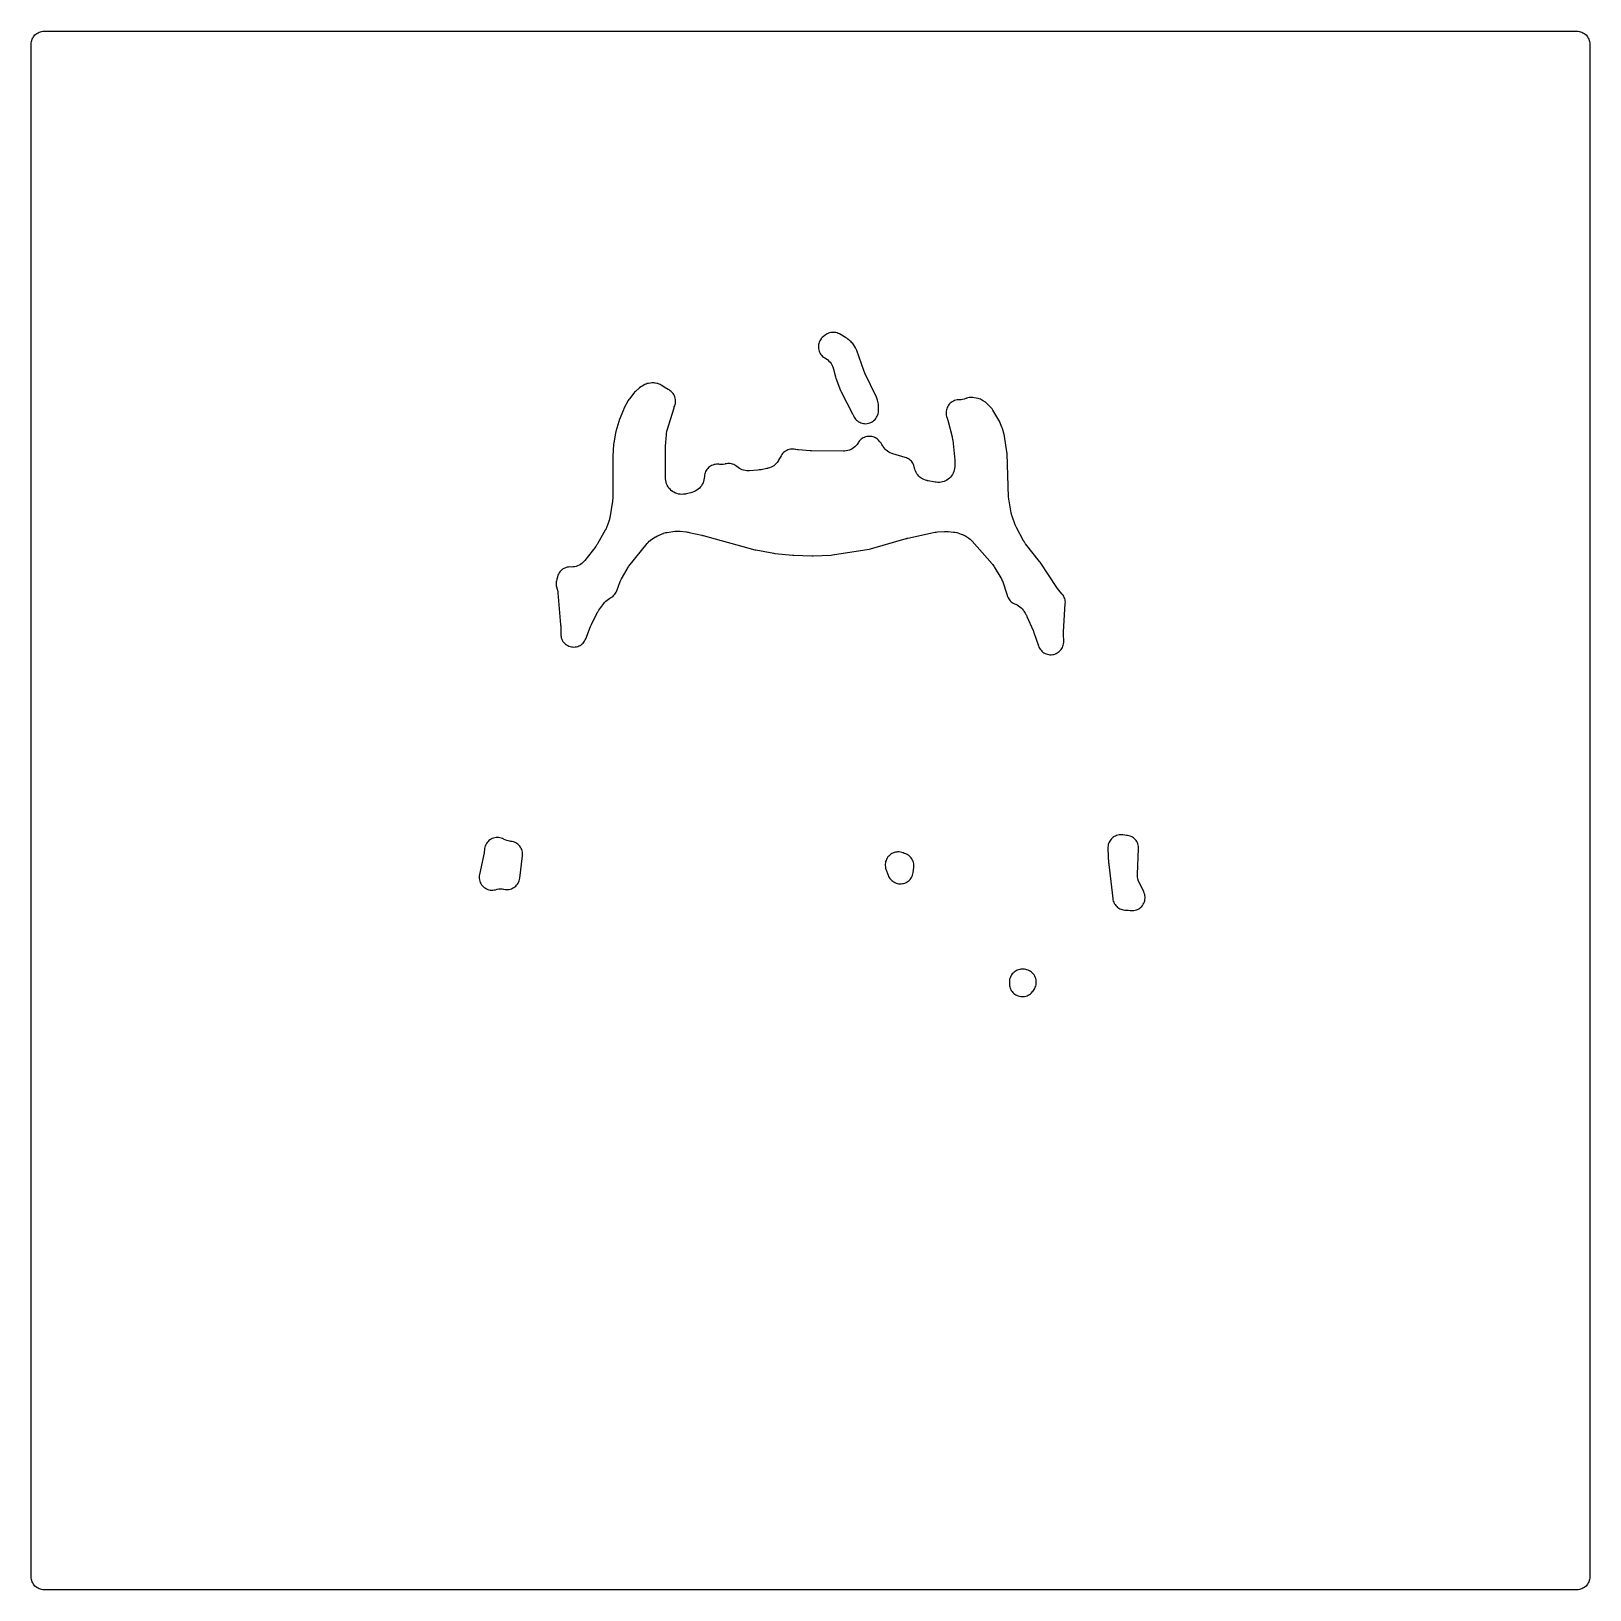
# Model space of a CAD drawing. Header units: millimetres. Extents: x 0 to 300, y 0 to 300.
import ezdxf

# ---------------------------------------------------------------- set-up
doc = ezdxf.new("R2010")
doc.units = ezdxf.units.MM
doc.layers.add('CUT', color=7, linetype='CONTINUOUS')

msp = doc.modelspace()

# ---------------------------------------------------------------- linework, layer by layer
at = {"layer": 'CUT'}
for points in [[(-0.15, 297.5872), (-0.135, 297.8933), (-0.099, 298.1357), (-0.0395, 298.3734), (0.0431, 298.6041), (0.1479, 298.8256), (0.2738, 299.0358), (0.4198, 299.2326), (0.5844, 299.4142), (0.7659, 299.5787), (0.9627, 299.7247), (1.1729, 299.8507), (1.3944, 299.9554), (1.6252, 300.038), (1.8629, 300.0975), (2.1053, 300.1335), (2.4114, 300.1485), (297.5886, 300.1485), (297.8947, 300.1335), (298.1371, 300.0975), (298.3748, 300.038), (298.6056, 299.9554), (298.8271, 299.8507), (299.0373, 299.7247), (299.2341, 299.5787), (299.4156, 299.4142), (299.5802, 299.2326), (299.7262, 299.0358), (299.8521, 298.8256), (299.9569, 298.6041), (300.0395, 298.3734), (300.099, 298.1357), (300.135, 297.8933), (300.15, 297.5872), (300.15, 2.4114), (300.135, 2.1053), (300.099, 1.8629), (300.0395, 1.6252), (299.9569, 1.3944), (299.8521, 1.1729), (299.7262, 0.9627), (299.5802, 0.7659), (299.4156, 0.5844), (299.2341, 0.4198), (299.0373, 0.2738), (298.8271, 0.1479), (298.6056, 0.0431), (298.3748, -0.0395), (298.1371, -0.099), (297.8947, -0.135), (297.5886, -0.15), (2.4114, -0.15), (2.1053, -0.135), (1.8629, -0.099), (1.6252, -0.0395), (1.3944, 0.0431), (1.1729, 0.1479), (0.9627, 0.2738), (0.7659, 0.4198), (0.5844, 0.5844), (0.4198, 0.7659), (0.2738, 0.9627), (0.1479, 1.1729), (0.0431, 1.3944), (-0.0395, 1.6252), (-0.099, 1.8629), (-0.135, 2.1053), (-0.15, 2.4114)], [(153.0879, 236.9907), (153.3351, 236.8074), (153.5635, 236.6005), (153.7705, 236.3722), (153.9543, 236.1248), (154.1129, 235.8605), (154.2449, 235.582), (154.359, 235.264), (154.3685, 235.2326), (154.4177, 235.0555), (154.7898, 233.5767), (154.8744, 233.3061), (155.7709, 230.9241), (155.8977, 230.6416), (158.1124, 226.4275), (158.1755, 226.3018), (158.2167, 226.2157), (158.275, 226.0878), (158.299, 226.0325), (158.4095, 225.8088), (158.5418, 225.5971), (158.6946, 225.3997), (158.8663, 225.2185), (159.0552, 225.0554), (159.2594, 224.9119), (159.4769, 224.7894), (159.7055, 224.6893), (159.943, 224.6125), (160.187, 224.5597), (160.435, 224.5315), (160.6846, 224.5282), (160.9332, 224.5498), (161.1785, 224.5961), (161.4179, 224.6666), (161.6492, 224.7607), (161.8698, 224.8773), (162.0778, 225.0153), (162.2709, 225.1734), (162.4474, 225.35), (162.6053, 225.5433), (162.7432, 225.7513), (162.8596, 225.9721), (162.9535, 226.2034), (163.0238, 226.4429), (163.0699, 226.6882), (163.0913, 226.9369), (163.1194, 227.7222), (163.1131, 228.0116), (163.0733, 228.2983), (162.9235, 229.0535), (162.8737, 229.2585), (162.8069, 229.4586), (162.7234, 229.6524), (160.4943, 234.2778), (160.4128, 234.4592), (160.3607, 234.5838), (160.2889, 234.7693), (158.9089, 238.6336), (158.7998, 238.8924), (158.6623, 239.1372), (158.2642, 239.7615), (158.1362, 239.9437), (157.9925, 240.1138), (157.8342, 240.2705), (157.2226, 240.8242), (156.999, 241.0043), (156.7563, 241.1576), (155.5803, 241.8091), (155.3609, 241.917), (155.132, 242.0029), (154.8958, 242.0661), (154.6545, 242.1059), (154.4106, 242.1219), (154.1662, 242.1141), (153.9238, 242.0823), (153.6856, 242.0271), (153.4539, 241.9489), (153.231, 241.8484), (153.019, 241.7266), (152.8199, 241.5847), (152.4947, 241.328), (152.2741, 241.1317), (152.0782, 240.9108), (152.0605, 240.8882), (151.9162, 240.6845), (151.793, 240.4675), (151.692, 240.2393), (151.6143, 240.0022), (151.5605, 239.7585), (151.5314, 239.5107), (151.5271, 239.2612), (151.5477, 239.0125), (151.593, 238.7671), (151.6626, 238.5274), (151.7556, 238.2959), (151.8713, 238.0747), (152.0085, 237.8663), (152.1658, 237.6725), (152.3416, 237.4954), (152.5342, 237.3367), (152.7416, 237.198)], [(101.1483, 194.5809), (101.12, 194.4956), (101.0551, 194.263), (101.0129, 194.0252), (100.9938, 193.7845), (100.9981, 193.543), (101.0256, 193.3031), (101.0762, 193.067), (101.1956, 192.617), (101.2336, 192.4602), (101.2398, 192.432), (101.2954, 192.1141), (101.2991, 192.0855), (101.3166, 191.9251), (101.8558, 185.7512), (101.8661, 185.595), (101.8709, 185.4887), (101.8748, 185.3322), (101.8796, 183.984), (101.8927, 183.7373), (101.9301, 183.4931), (101.9914, 183.2537), (102.076, 183.0216), (102.1832, 182.799), (102.3118, 182.588), (102.4605, 182.3907), (102.6281, 182.2092), (102.8127, 182.045), (103.0126, 181.8998), (103.2259, 181.7751), (103.4504, 181.6721), (103.6841, 181.5917), (103.9245, 181.5348), (104.1694, 181.5018), (104.4163, 181.4933), (104.6628, 181.5091), (104.9066, 181.5492), (105.1453, 181.6131), (105.3764, 181.7003), (105.5979, 181.8099), (105.8074, 181.9408), (106.003, 182.0918), (106.1827, 182.2613), (106.3448, 182.4477), (106.4878, 182.6492), (106.6101, 182.8639), (106.7107, 183.0896), (107.6275, 185.4552), (107.6914, 185.6097), (107.7371, 185.7137), (107.8078, 185.8653), (108.8519, 187.9782), (108.927, 188.1223), (108.941, 188.1478), (109.1096, 188.4255), (109.1258, 188.4497), (109.219, 188.5829), (110.1761, 189.8892), (110.2947, 190.0427), (110.3166, 190.0695), (110.5558, 190.3338), (110.7978, 190.551), (111.0609, 190.7421), (111.3446, 190.9062), (111.5593, 191.0154), (111.7667, 191.1481), (111.9601, 191.3005), (112.1375, 191.4711), (112.2973, 191.6585), (112.4379, 191.8606), (112.558, 192.0755), (112.6563, 192.3013), (113.3339, 194.0935), (113.3877, 194.2279), (113.3978, 194.2518), (113.5207, 194.5139), (113.5327, 194.537), (113.6016, 194.6643), (114.6523, 196.5168), (114.7292, 196.6463), (114.7435, 196.6692), (114.9125, 196.9183), (114.9285, 196.94), (115.0204, 197.0592), (118.5487, 201.4536), (118.6714, 201.5987), (118.694, 201.6241), (118.9391, 201.8729), (119.2082, 202.0957), (119.2354, 202.116), (119.3906, 202.2257), (119.9935, 202.6295), (120.1492, 202.7283), (120.1775, 202.7453), (120.5024, 202.9193), (120.5322, 202.9334), (120.7007, 203.0083), (121.4413, 203.3157), (121.6552, 203.3969), (121.6937, 203.4102), (122.1341, 203.5327), (122.1739, 203.5412), (122.399, 203.5822), (123.866, 203.8029), (124.0329, 203.8242), (124.0629, 203.8273), (124.3717, 203.8458), (124.681, 203.8364), (124.711, 203.8342), (124.8785, 203.8178), (126.1228, 203.6678), (126.314, 203.6397), (126.4433, 203.6173), (126.6327, 203.5794), (129.094, 203.0212), (129.1756, 203.0017), (129.2309, 202.9879), (129.312, 202.9666), (139.2508, 200.24), (139.4641, 200.1914), (142.9074, 199.564), (142.9445, 199.5576), (142.9512, 199.5564), (143.1081, 199.5354), (146.6054, 199.1778), (146.6394, 199.1746), (146.6452, 199.1741), (146.7871, 199.1656), (150.2835, 199.0559), (150.3214, 199.055), (150.3279, 199.0549), (150.4861, 199.0574), (153.972, 199.2216), (154.2448, 199.2495), (161.2822, 200.362), (161.5807, 200.4282), (168.4328, 202.3923), (168.5466, 202.423), (168.6242, 202.4426), (168.7389, 202.4697), (173.7274, 203.5658), (173.9976, 203.6149), (174.1821, 203.6415), (174.4552, 203.6706), (175.8465, 203.7679), (176.007, 203.7756), (176.0358, 203.7764), (176.3571, 203.7713), (176.3858, 203.7696), (176.546, 203.7567), (177.5551, 203.6537), (177.7543, 203.628), (177.7897, 203.6224), (178.1825, 203.5392), (178.2171, 203.5299), (178.4096, 203.4726), (179.0298, 203.2699), (179.2442, 203.1925), (179.2819, 203.1776), (179.6946, 202.9845), (179.7302, 202.9651), (179.927, 202.8502), (180.3378, 202.5931), (180.4909, 202.492), (180.5178, 202.4733), (180.7847, 202.2675), (181.0302, 202.0365), (181.0529, 202.0129), (181.1769, 201.8778), (184.9802, 197.5254), (185.0883, 197.3959), (185.1071, 197.3723), (185.3053, 197.0994), (185.3219, 197.0742), (185.4116, 196.9314), (186.6737, 194.8173), (186.7714, 194.6432), (186.788, 194.6117), (186.955, 194.2492), (186.9682, 194.2161), (187.037, 194.0287), (187.8361, 191.6585), (187.8944, 191.4692), (187.9033, 191.437), (187.9802, 191.2058), (188.0793, 190.9832), (188.1996, 190.7712), (188.3399, 190.572), (188.4989, 190.3874), (188.6752, 190.2191), (188.867, 190.0688), (189.0726, 189.9379), (189.2899, 189.8276), (189.5169, 189.739), (189.5477, 189.7287), (189.8297, 189.6023), (190.0979, 189.4487), (190.3497, 189.2696), (190.5827, 189.0666), (190.7947, 188.8418), (191.0017, 188.5737), (191.0206, 188.5467), (191.1222, 188.3929), (191.3627, 188.0086), (191.4981, 187.7739), (191.5841, 187.6115), (191.7022, 187.3676), (192.8858, 184.6795), (192.9458, 184.5352), (192.9845, 184.4363), (193.0384, 184.2896), (193.9282, 181.7039), (194.019, 181.4767), (194.1317, 181.2595), (194.265, 181.0543), (194.4177, 180.8631), (194.5884, 180.6878), (194.7755, 180.53), (194.9771, 180.3912), (195.1912, 180.2728), (195.4159, 180.1759), (195.649, 180.1015), (195.8883, 180.0502), (196.1315, 180.0225), (196.3761, 180.0188), (196.62, 180.039), (196.8607, 180.0829), (197.096, 180.1502), (197.3236, 180.2401), (197.5413, 180.3518), (197.747, 180.4843), (197.9388, 180.6363), (198.1148, 180.8063), (198.2734, 180.9927), (198.413, 181.1937), (198.5322, 181.4074), (198.63, 181.6317), (198.7054, 181.8645), (198.7576, 182.1036), (198.7863, 182.3466), (198.791, 182.5913), (198.75, 183.977), (198.7489, 184.148), (198.7508, 184.2641), (198.7574, 184.435), (199.0952, 189.9087), (199.0985, 190.1462), (199.0793, 190.383), (199.0377, 190.617), (198.9741, 190.8459), (198.889, 191.0677), (198.7833, 191.2804), (198.6578, 191.4822), (198.5138, 191.6711), (197.8013, 192.5188), (197.6722, 192.6815), (197.5876, 192.7943), (197.4676, 192.9638), (194.2232, 197.8291), (194.2021, 197.8602), (194.1982, 197.8658), (194.1044, 197.9932), (191.4308, 201.3926), (191.3357, 201.519), (191.319, 201.5421), (191.1447, 201.807), (191.1301, 201.8314), (191.0515, 201.9691), (189.6797, 204.4961), (189.6145, 204.6219), (189.6033, 204.6446), (189.4873, 204.903), (189.4778, 204.9265), (189.4272, 205.0588), (188.8389, 206.6893), (188.7891, 206.8369), (188.7808, 206.8635), (188.6998, 207.164), (188.6937, 207.1912), (188.6626, 207.3438), (188.2455, 209.6337), (188.2067, 209.901), (188.1869, 210.0832), (188.1674, 210.3527), (187.8627, 218.8048), (187.8352, 219.0946), (187.367, 222.1398), (187.2998, 222.4469), (186.9689, 223.6046), (186.8845, 223.8507), (186.494, 224.8214), (186.4114, 225.0049), (186.3143, 225.1812), (185.1305, 227.14), (184.9779, 227.3642), (184.8018, 227.5705), (184.1248, 228.2819), (183.9212, 228.4731), (183.6975, 228.6405), (183.1424, 229.0094), (182.9414, 229.1298), (182.7299, 229.2309), (182.5099, 229.3117), (182.2834, 229.3716), (181.5089, 229.5378), (181.2766, 229.5764), (181.0417, 229.5928), (180.8063, 229.5872), (180.5725, 229.5594), (180.3423, 229.5097), (180.3375, 229.5084), (180.0703, 229.4211), (180.0574, 229.4161), (180.0327, 229.4063), (179.9052, 229.3549), (179.5887, 229.2451), (179.2996, 229.1751), (179.0023, 229.1327), (178.6735, 229.1174), (178.6715, 229.1174), (178.6715, 229.1168), (178.4918, 229.1167), (178.2437, 229.0917), (177.9994, 229.0421), (177.7612, 228.9684), (177.5316, 228.8713), (177.3127, 228.7519), (177.1069, 228.6113), (176.916, 228.4509), (176.7421, 228.2722), (176.5869, 228.0771), (176.4519, 227.8676), (176.3384, 227.6456), (176.2475, 227.4134), (176.1803, 227.1733), (176.1373, 226.9278), (176.119, 226.6791), (176.1255, 226.4299), (176.1568, 226.1826), (176.2126, 225.9396), (176.2923, 225.7034), (176.3116, 225.6543), (176.4133, 225.3612), (176.4214, 225.3346), (176.463, 225.1851), (177.2854, 221.9804), (177.3181, 221.8419), (177.3235, 221.817), (177.3731, 221.537), (177.3766, 221.5117), (177.3934, 221.3705), (177.7806, 217.4898), (177.7954, 217.2826), (177.8017, 217.1417), (177.8051, 216.934), (177.7991, 216.4116), (177.7927, 216.2313), (177.7908, 216.1991), (177.7552, 215.8694), (177.6939, 215.5731), (177.6045, 215.284), (177.4877, 215.0049), (177.3446, 214.7383), (177.1765, 214.4867), (176.9851, 214.2524), (176.772, 214.0376), (176.5393, 213.8442), (176.289, 213.6741), (176.0236, 213.5289), (175.7455, 213.4098), (175.4571, 213.318), (175.1613, 213.2543), (174.8608, 213.2194), (174.5583, 213.2135), (174.2276, 213.2389), (174.1956, 213.243), (174.0172, 213.2697), (172.6621, 213.5065), (172.4864, 213.5416), (172.4552, 213.5486), (172.1377, 213.6359), (171.857, 213.7429), (171.5877, 213.8762), (171.3324, 214.0346), (171.0934, 214.2166), (170.8729, 214.4205), (170.6728, 214.6446), (170.495, 214.8868), (170.3411, 215.1448), (170.2125, 215.4163), (170.1105, 215.6989), (170.0358, 215.9899), (170.0328, 216.0091), (169.9853, 216.2402), (169.9163, 216.4657), (169.8263, 216.6837), (169.7161, 216.8923), (169.5868, 217.0895), (169.4395, 217.2737), (169.2754, 217.4432), (169.0962, 217.5965), (168.9032, 217.7322), (168.6984, 217.8491), (168.4834, 217.9462), (168.2603, 218.0226), (165.8811, 218.7136), (165.7058, 218.7693), (165.6747, 218.78), (165.3607, 218.9056), (165.087, 219.0478), (164.8284, 219.2161), (164.5876, 219.409), (164.3668, 219.6245), (164.1683, 219.8606), (163.977, 220.1395), (163.9598, 220.1674), (163.8672, 220.3264), (163.7638, 220.5143), (163.6205, 220.7443), (163.4531, 220.9574), (163.3217, 221.1073), (163.2549, 221.1875), (163.0891, 221.3679), (162.9064, 221.5312), (162.7087, 221.6758), (162.4977, 221.8004), (162.2755, 221.9037), (162.0443, 221.9848), (161.8063, 222.0428), (161.5637, 222.0773), (161.3189, 222.0879), (161.0743, 222.0744), (160.8322, 222.0371), (160.5948, 221.9763), (160.3646, 221.8925), (160.1437, 221.7865), (159.9342, 221.6595), (159.7381, 221.5126), (159.5574, 221.3471), (159.3937, 221.1648), (159.2487, 220.9674), (159.1614, 220.8203), (159.161, 220.8206), (159.1599, 220.8188), (158.9703, 220.5332), (158.7724, 220.2911), (158.5514, 220.0699), (158.3095, 219.8717), (158.0491, 219.6985), (157.7728, 219.552), (157.4834, 219.4337), (157.1836, 219.3448), (156.8765, 219.286), (156.5351, 219.2554), (156.5018, 219.254), (156.3153, 219.2513), (150.2032, 219.3122), (150.1045, 219.3145), (150.0375, 219.3169), (149.939, 219.3218), (147.6906, 219.4627), (147.5213, 219.4772), (147.4911, 219.4804), (147.1826, 219.5281), (147.1195, 219.5438), (146.8751, 219.5918), (146.6272, 219.6152), (146.3781, 219.6139), (146.1304, 219.5878), (145.8865, 219.5371), (145.6489, 219.4625), (145.4199, 219.3646), (145.2018, 219.2443), (144.9967, 219.103), (144.8067, 218.942), (144.6336, 218.7628), (144.4793, 218.5673), (144.3451, 218.3575), (143.8569, 217.5026), (143.7644, 217.3492), (143.7472, 217.3222), (143.5574, 217.0532), (143.3617, 216.8254), (143.145, 216.6173), (142.9096, 216.4309), (142.6574, 216.2677), (142.3908, 216.1294), (142.1122, 216.0171), (141.7965, 215.9237), (141.7654, 215.9161), (141.5904, 215.8777), (140.4658, 215.6591), (140.2409, 215.6224), (140.0875, 215.6021), (139.8608, 215.5792), (138.2449, 215.4651), (138.0666, 215.4568), (138.0347, 215.456), (137.7068, 215.4642), (137.4096, 215.5), (137.1172, 215.5639), (136.8321, 215.6553), (136.5571, 215.7734), (136.2945, 215.9171), (136.0468, 216.0851), (135.8122, 216.2792), (135.6224, 216.4216), (135.42, 216.5453), (135.2068, 216.6493), (134.9846, 216.7327), (134.7556, 216.7946), (134.5217, 216.8345), (134.2851, 216.852), (134.0479, 216.8471), (133.8123, 216.8197), (133.5803, 216.77), (133.5608, 216.7649), (133.5271, 216.7569), (133.1766, 216.6929), (132.8525, 216.6678), (132.5275, 216.6764), (132.3669, 216.6973), (132.1262, 216.7169), (131.8847, 216.7132), (131.6448, 216.6863), (131.4085, 216.6363), (131.1782, 216.5637), (130.956, 216.4693), (130.7439, 216.3538), (130.5439, 216.2185), (130.3579, 216.0645), (130.1877, 215.8932), (130.0347, 215.7063), (129.9005, 215.5056), (129.7863, 215.2928), (129.6932, 215.07), (129.622, 214.8393), (129.5734, 214.6027), (129.5478, 214.3626), (129.5284, 214.0261), (129.4794, 213.7172), (129.3999, 213.4146), (129.2908, 213.1215), (129.1531, 212.8406), (128.9882, 212.5748), (128.7977, 212.3267), (128.5834, 212.0988), (128.3476, 211.8932), (128.0926, 211.7121), (127.7946, 211.5424), (127.7649, 211.5274), (127.6197, 211.4584), (127.485, 211.4018), (127.4591, 211.3917), (127.1489, 211.2851), (127.1207, 211.2768), (126.9624, 211.2338), (126.0745, 211.0134), (125.8905, 210.9726), (125.8575, 210.9661), (125.5146, 210.9168), (125.1989, 210.9035), (124.8834, 210.9219), (124.5714, 210.9719), (124.2659, 211.0529), (123.9702, 211.1642), (123.6871, 211.3047), (123.4195, 211.4728), (123.1701, 211.6669), (122.9415, 211.8851), (122.736, 212.1251), (122.5556, 212.3846), (122.4021, 212.6608), (122.2771, 212.9511), (122.1819, 213.2524), (122.1174, 213.5618), (122.0811, 213.9062), (122.0793, 213.9399), (122.0737, 214.1283), (122.0487, 219.7974), (122.051, 219.9446), (122.0544, 220.0447), (122.0625, 220.1917), (122.2264, 222.3989), (122.2475, 222.6052), (122.2522, 222.6419), (122.3284, 223.0494), (122.3372, 223.0854), (122.3921, 223.2854), (123.7056, 227.6017), (123.7525, 227.7453), (123.7614, 227.7708), (123.8334, 227.9532), (123.9141, 228.1924), (123.9703, 228.4384), (124.0014, 228.6888), (124.0071, 228.9412), (123.9873, 229.1928), (123.9423, 229.4411), (123.8724, 229.6836), (123.7785, 229.9178), (123.6614, 230.1414), (123.5224, 230.352), (123.3628, 230.5475), (123.1843, 230.726), (122.9888, 230.8855), (122.7782, 231.0246), (122.5546, 231.1416), (122.5513, 231.1432), (122.2674, 231.2917), (122.242, 231.3065), (122.1018, 231.392), (121.2342, 231.9476), (121.0318, 232.0643), (120.8193, 232.1616), (120.5987, 232.2386), (120.3719, 232.2947), (120.0968, 232.3492), (119.8714, 232.3833), (119.6438, 232.3967), (119.416, 232.3893), (119.1898, 232.3612), (118.8185, 232.2978), (118.5628, 232.2402), (118.3147, 232.1561), (118.0766, 232.0466), (117.5566, 231.7734), (117.2993, 231.6178), (117.0626, 231.4324), (116.2644, 230.726), (116.1012, 230.5677), (115.953, 230.3952), (115.1169, 229.3274), (114.9933, 229.1551), (114.8848, 228.9729), (114.0576, 227.4391), (113.9433, 227.197), (113.1336, 225.2129), (113.0497, 224.9732), (112.4668, 222.9898), (112.4008, 222.7042), (112.0779, 220.8069), (112.0465, 220.5292), (111.9163, 218.2356), (111.9149, 218.2085), (111.9147, 218.2036), (111.912, 218.0892), (111.9113, 210.2866), (111.9081, 210.1302), (111.9069, 210.1021), (111.8808, 209.7902), (111.8773, 209.7624), (111.8545, 209.6076), (111.3074, 206.3635), (111.2761, 206.2), (111.2698, 206.1708), (111.1856, 205.8488), (111.1768, 205.8203), (111.124, 205.6624), (110.7616, 204.653), (110.7033, 204.5011), (110.6923, 204.4742), (110.5564, 204.1788), (110.5431, 204.153), (110.4656, 204.01), (109.0214, 201.477), (108.8809, 201.2497), (108.78, 201.099), (108.6236, 200.8822), (106.5324, 198.192), (106.4154, 198.0489), (106.3938, 198.0238), (106.1599, 197.7774), (105.9254, 197.5747), (105.6721, 197.396), (105.4024, 197.2432), (105.1189, 197.1176), (104.8245, 197.0206), (104.522, 196.9531), (104.2143, 196.9156), (103.9044, 196.9086), (103.8651, 196.9116), (103.6203, 196.9183), (103.3759, 196.9009), (103.1345, 196.8597), (102.8982, 196.7951), (102.6694, 196.7077), (102.4502, 196.5983), (102.2428, 196.468), (102.0492, 196.318), (101.8711, 196.1498), (101.7104, 195.9649), (101.5685, 195.7652), (101.4469, 195.5526), (101.3466, 195.3292), (101.2687, 195.0969), (101.2375, 194.9611), (101.2353, 194.9616)], [(86.17, 137.3688), (86.1609, 137.1176), (86.1771, 136.8668), (86.2185, 136.6189), (86.2845, 136.3764), (86.3745, 136.1417), (86.4877, 135.9172), (86.6228, 135.7053), (86.7785, 135.508), (86.9532, 135.3273), (87.1452, 135.1651), (87.3526, 135.023), (87.5731, 134.9024), (87.8046, 134.8045), (88.0448, 134.7304), (88.2912, 134.6809), (88.5414, 134.6563), (88.7927, 134.6569), (89.0427, 134.6828), (89.2889, 134.7336), (89.6527, 134.8281), (89.9543, 134.8758), (90.2591, 134.894), (90.5643, 134.8826), (90.8669, 134.8417), (90.927, 134.8275), (91.1698, 134.7828), (91.416, 134.7622), (91.6629, 134.766), (91.9082, 134.7941), (92.1496, 134.8464), (92.3847, 134.9222), (92.6111, 135.0208), (92.8267, 135.1412), (93.0293, 135.2824), (93.2171, 135.4428), (93.3881, 135.621), (93.5406, 135.8152), (93.6733, 136.0235), (93.7848, 136.2439), (93.8739, 136.4742), (93.94, 136.7122), (93.9822, 136.9555), (94.5108, 141.2524), (94.5288, 141.5018), (94.5219, 141.7517), (94.4901, 141.9996), (94.4336, 142.2432), (94.3531, 142.4799), (94.2494, 142.7073), (94.1235, 142.9233), (93.9766, 143.1256), (93.8103, 143.3123), (93.6261, 143.4813), (93.426, 143.6312), (93.2119, 143.7603), (92.986, 143.8674), (92.7505, 143.9514), (92.5078, 144.0114), (92.2604, 144.0469), (92.093, 144.0625), (91.7821, 144.1233), (91.479, 144.2151), (91.1865, 144.337), (90.871, 144.5076), (90.6442, 144.6159), (90.4076, 144.7008), (90.1637, 144.7616), (89.9149, 144.7976), (89.6638, 144.8084), (89.4129, 144.7939), (89.1646, 144.7543), (88.9216, 144.69), (88.6863, 144.6016), (88.4611, 144.49), (88.2482, 144.3564), (88.0498, 144.202), (87.8679, 144.0286), (87.7043, 143.8377), (87.5607, 143.6314), (87.4386, 143.4116), (87.3392, 143.1808), (87.2634, 142.9411), (87.2121, 142.695), (87.1858, 142.4451), (87.1844, 142.4201), (87.1821, 142.3904), (87.1419, 142.0605), (87.137, 142.0312), (87.106, 141.8679), (86.2173, 137.6946), (86.1717, 137.3893)], [(210.1919, 145.2845), (209.9463, 145.3114), (209.6993, 145.3139), (209.4532, 145.292), (209.2105, 145.246), (208.9736, 145.1762), (208.7446, 145.0834), (208.526, 144.9684), (208.3198, 144.8324), (208.128, 144.6767), (207.9524, 144.5029), (207.795, 144.3126), (207.657, 144.1076), (207.54, 143.8901), (207.445, 143.6621), (207.3729, 143.4258), (207.3246, 143.1835), (207.3004, 142.9377), (207.3005, 142.6906), (207.446, 139.7887), (207.4478, 139.7571), (207.4482, 139.7514), (207.4601, 139.6186), (208.2287, 133.0274), (208.2696, 132.7824), (208.3347, 132.5428), (208.4233, 132.3107), (208.5344, 132.0886), (208.667, 131.8786), (208.8198, 131.6829), (208.9913, 131.5032), (209.1797, 131.3414), (209.3833, 131.1992), (209.6, 131.0778), (209.8276, 130.9785), (210.064, 130.9023), (210.3067, 130.85), (210.5535, 130.822), (210.8018, 130.8186), (210.8696, 130.821), (211.1781, 130.8017), (211.5659, 130.7389), (211.8128, 130.7114), (212.0611, 130.7085), (212.3085, 130.7303), (212.5526, 130.7765), (212.7908, 130.8468), (213.0209, 130.9403), (213.2406, 131.0562), (213.4477, 131.1933), (213.6402, 131.3503), (213.8162, 131.5256), (213.9739, 131.7175), (214.1117, 131.9241), (214.2284, 132.1434), (214.3227, 132.3732), (214.3938, 132.6111), (214.4409, 132.855), (214.4636, 133.1024), (214.4616, 133.3507), (214.435, 133.5977), (214.384, 133.8408), (214.3092, 134.0776), (214.2112, 134.3059), (213.3613, 136.042), (213.2835, 136.2116), (213.2704, 136.2422), (213.1509, 136.5636), (213.0717, 136.8662), (213.0229, 137.1752), (213.0033, 137.5175), (213.003, 137.5508), (213.0063, 137.7374), (213.2126, 142.6046), (213.2111, 142.8477), (213.186, 143.0894), (213.1375, 143.3276), (213.0661, 143.5599), (212.9725, 143.7842), (212.8576, 143.9984), (212.7224, 144.2004), (212.5683, 144.3883), (212.3966, 144.5603), (212.209, 144.7149), (212.0073, 144.8505), (211.7934, 144.9659), (211.5693, 145.06), (211.3371, 145.1318), (211.099, 145.1808), (210.8574, 145.2065), (210.582, 145.2222)], [(167.8337, 141.8377), (167.5974, 141.9197), (167.3542, 141.9777), (167.1064, 142.0111), (166.8564, 142.0195), (166.6069, 142.003), (166.3603, 141.9616), (166.1191, 141.8957), (165.8856, 141.8061), (165.6622, 141.6937), (165.4513, 141.5594), (165.2547, 141.4048), (165.0746, 141.2313), (164.9128, 141.0407), (164.7708, 140.8349), (164.65, 140.6159), (164.5518, 140.3859), (164.477, 140.1473), (164.4264, 139.9024), (164.4005, 139.6537), (164.3997, 139.4036), (164.4238, 139.1547), (164.4726, 138.9095), (164.5457, 138.6703), (164.9587, 137.5272), (165.0537, 137.3), (165.1706, 137.0832), (165.3083, 136.879), (165.4654, 136.6893), (165.6404, 136.516), (165.8315, 136.3607), (166.0371, 136.225), (166.255, 136.1102), (166.4831, 136.0174), (166.7193, 135.9475), (166.9612, 135.9012), (167.2065, 135.8789), (167.4527, 135.8808), (167.6976, 135.907), (167.9388, 135.9571), (168.1738, 136.0307), (168.4005, 136.1271), (168.6165, 136.2453), (168.8199, 136.3842), (169.0086, 136.5425), (169.1809, 136.7185), (169.335, 136.9107), (169.4694, 137.1171), (169.5829, 137.3356), (169.6743, 137.5643), (169.7427, 137.8009), (169.7876, 138.0431), (169.915, 138.9893), (169.936, 139.2412), (169.9315, 139.4939), (169.9015, 139.7448), (169.8463, 139.9915), (169.7665, 140.2313), (169.6629, 140.4618), (169.5365, 140.6807), (169.3887, 140.8857), (169.2209, 141.0748), (169.0349, 141.2459), (168.8326, 141.3974), (168.616, 141.5277), (168.3873, 141.6354), (168.149, 141.7195), (168.063, 141.745)], [(188.3151, 116.7383), (188.3182, 116.4903), (188.3458, 116.2438), (188.3977, 116.0013), (188.4734, 115.7651), (188.5721, 115.5376), (188.6929, 115.3209), (188.8345, 115.1174), (188.9956, 114.9288), (189.1746, 114.7571), (189.3698, 114.604), (189.5791, 114.4711), (189.8006, 114.3595), (190.0321, 114.2704), (190.2713, 114.2046), (190.5157, 114.1629), (190.7632, 114.1456), (191.0111, 114.153), (191.257, 114.1848), (191.4986, 114.2409), (191.7335, 114.3206), (191.9593, 114.4232), (192.1738, 114.5477), (192.3749, 114.6929), (192.5607, 114.8572), (192.7293, 115.0391), (192.8156, 115.1421), (192.9715, 115.349), (193.0791, 115.5084), (193.2073, 115.72), (193.3139, 115.9433), (193.3979, 116.176), (193.4585, 116.416), (193.4951, 116.6607), (193.5073, 116.9078), (193.4951, 117.1549), (193.4584, 117.3996), (193.3978, 117.6395), (193.3137, 117.8723), (193.207, 118.0955), (193.0788, 118.3072), (192.9303, 118.5051), (192.763, 118.6873), (192.5784, 118.8522), (192.3785, 118.998), (192.1651, 119.1233), (191.9404, 119.2269), (191.7066, 119.3077), (191.4659, 119.3651), (191.2207, 119.3984), (191.0312, 119.4146), (190.7891, 119.4236), (190.5473, 119.4091), (190.308, 119.3712), (190.0735, 119.3104), (189.846, 119.2271), (189.6276, 119.1222), (189.4204, 118.9967), (189.2263, 118.8517), (189.0472, 118.6886), (188.8847, 118.509), (188.7403, 118.3144), (188.6155, 118.1068), (188.5113, 117.8881), (188.4288, 117.6603), (188.3687, 117.4256), (188.3316, 117.1862), (188.3179, 116.9443), (188.3165, 116.7771)]]:
    msp.add_lwpolyline(points, close=True, dxfattribs=at)

doc.saveas('drawing.dxf')
